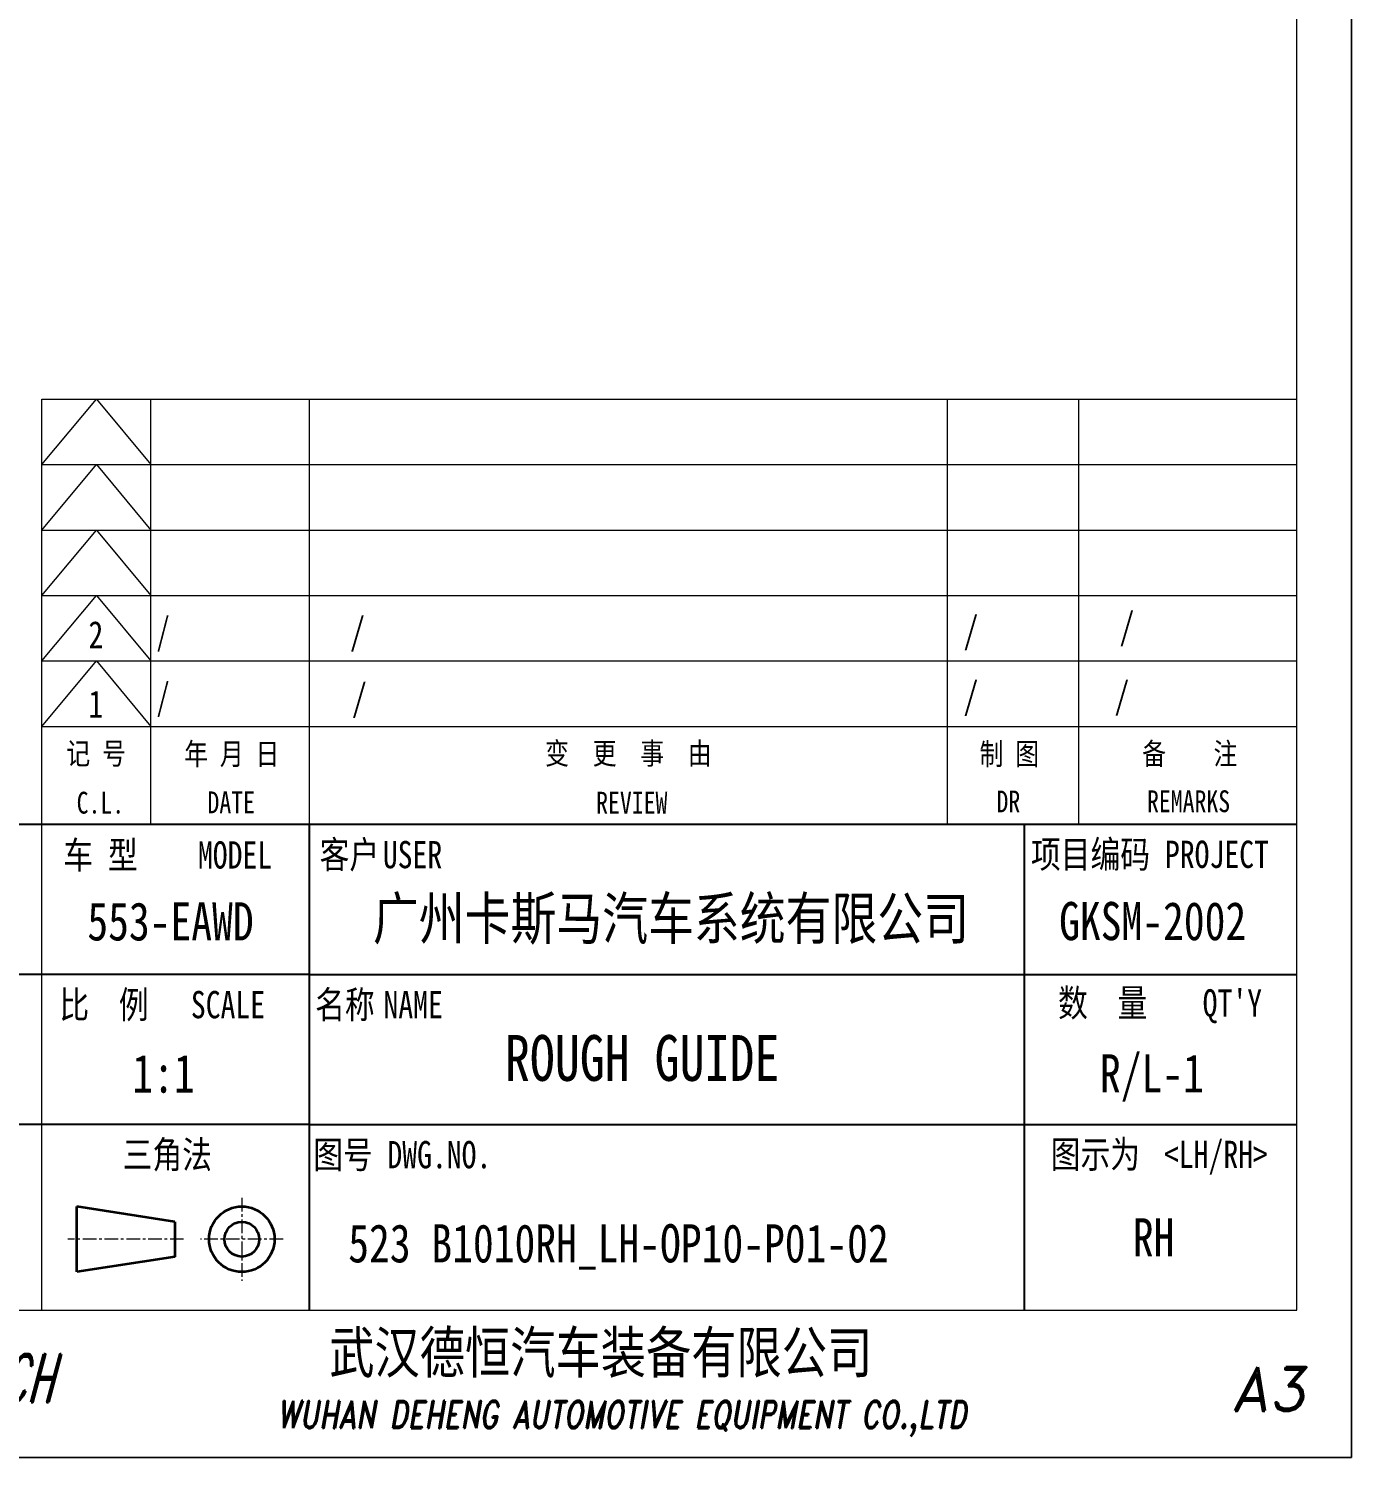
# Model space of a CAD drawing. Header units: millimetres. Extents: x -50043 to 104182, y -50696 to 36662.
# Drawn here: x -48980.9 to -48738.5, y 35772.4 to 36034.3 of the extents above; entities that cross this region are included whole.
import ezdxf
from ezdxf.enums import TextEntityAlignment as Align

# ---------------------------------------------------------------- set-up
doc = ezdxf.new("R2010")
doc.units = ezdxf.units.MM
doc.header["$LTSCALE"] = 0.5
doc.linetypes.add('AM_ISO08W050x2', pattern=[9, 6, -0.75, 1.5, -0.75])
doc.linetypes.add('CENTER', pattern=[2, 1.25, -0.25, 0.25, -0.25])
doc.layers.add('中心线', color=2, linetype='AM_ISO08W050x2', lineweight=18)
doc.layers.add('图框', color=7, linetype='Continuous', lineweight=18)
for name, color, linetype in [('图\\M+19E79\\M+195B6\\M+18E9A', 7, 'Continuous'), ('图号', 7, 'Continuous'), ('图名', 7, 'Continuous'), ('数量', 7, 'Continuous'), ('车型', 7, 'Continuous')]:
    doc.layers.add(name, color=color, linetype=linetype)
doc.layers.add('打印', color=7, linetype='Continuous', lineweight=15, plot=False)
doc.layers.add('打印-禁用', color=7, linetype='Continuous', lineweight=15, plot=False)
doc.styles.add('国标', font='simfang.ttf', dxfattribs={"width": 0.8})
doc.styles.add('标题\\M+18E9A', font='romand.shx', dxfattribs={"oblique": 10, "bigfont": 'bigfont.shx'})

# ---------------------------------------------------------------- blocks, each defined once
blk = doc.blocks.new('GZDEH零件A3图框V01版')
at = {"layer": '中心线', "color": 1, "linetype": 'CENTER', "lineweight": 5, "ltscale": 2}
for p, q in [((3175.82, -1822.66), (3175.82, -1830.26)), ((3170.49, -1826.46), (3159.89, -1826.46)), ((3179.62, -1826.46), (3172.02, -1826.46))]:
    blk.add_line(p, q, dxfattribs=at)
at = {"layer": '图\\M+19E79\\M+195B6\\M+18E9A', "color": 7}
blk.add_line((3272.49, -1788.46), (3092.49, -1788.46), dxfattribs=at)
at = {"layer": '图\\M+19E79\\M+195B6\\M+18E9A', "color": 9}
for p, q in [((3272.49, -1788.46), (3092.49, -1788.46)), ((3181.99, -1788.46), (3181.99, -1832.96)), ((3247.49, -1788.46), (3247.49, -1832.96)), ((3181.99, -1802.21), (3092.49, -1802.21)), ((3181.99, -1802.21), (3272.49, -1802.21)), ((3181.99, -1815.96), (3092.49, -1815.96)), ((3181.99, -1815.96), (3272.49, -1815.96))]:
    blk.add_line(p, q, dxfattribs=at)
at = {"layer": '图框', "linetype": 'Continuous'}
for p, q in [((3272.49, -1832.96), (3272.49, -1554.46)), ((3157.49, -1749.46), (3272.49, -1749.46)), ((3157.49, -1832.96), (3157.49, -1749.46)), ((2882.49, -1832.96), (3272.49, -1832.96))]:
    blk.add_line(p, q, dxfattribs=at)
at = {"layer": '图框', "color": 9}
for p, q in [((3157.49, -1755.46), (3162.49, -1749.46)), ((3162.49, -1749.46), (3167.49, -1755.46)), ((3167.49, -1788.46), (3167.49, -1749.46)), ((3240.49, -1788.46), (3240.49, -1749.46)), ((3252.49, -1749.46), (3252.49, -1788.46)), ((3157.49, -1755.46), (3272.49, -1755.46)), ((3157.49, -1761.46), (3162.49, -1755.46)), ((3162.49, -1755.46), (3167.49, -1761.46)), ((3157.49, -1761.46), (3272.49, -1761.46)), ((3157.49, -1767.46), (3162.49, -1761.46)), ((3162.49, -1761.46), (3167.49, -1767.46)), ((3157.49, -1767.46), (3272.49, -1767.46)), ((3157.49, -1773.46), (3162.49, -1767.46)), ((3162.49, -1767.46), (3167.49, -1773.46)), ((3157.49, -1773.46), (3272.49, -1773.46)), ((3157.49, -1779.46), (3162.49, -1773.46)), ((3162.49, -1773.46), (3167.49, -1779.46)), ((3157.49, -1779.46), (3272.49, -1779.46))]:
    blk.add_line(p, q, dxfattribs=at)
at = {"layer": '图框', "color": 9, "linetype": 'Continuous'}
blk.add_line((3181.99, -1749.46), (3181.99, -1832.96), dxfattribs=at)
at = {"layer": '图框', "color": 2, "linetype": 'ByBlock', "lineweight": 35}
for p, q in [((3169.69, -1824.86), (3160.69, -1823.46)), ((3160.69, -1829.46), (3160.69, -1823.46)), ((3169.69, -1824.86), (3169.69, -1828.06)), ((3169.69, -1828.06), (3160.69, -1829.46))]:
    blk.add_line(p, q, dxfattribs=at)
for radius in [3, 1.6]:
    blk.add_circle((3175.82, -1826.46), radius, dxfattribs=at)
at = {"layer": '打印-禁用', "linetype": 'Continuous'}
for p, q in [((3277.49, -1846.46), (3277.49, -1549.46)), ((2857.49, -1846.46), (3277.49, -1846.46))]:
    blk.add_line(p, q, dxfattribs=at)
at = {"layer": '图\\M+19E79\\M+195B6\\M+18E9A', "color": 9, "style": '国标', "width": 0.8}
for s, p in [('车 型', (3162.87, -1791.2)), ('MODEL', (3175.2, -1791.24))]:
    blk.add_text(s, height=2.5, dxfattribs=at).set_placement(p, align=Align.MIDDLE)
for s, p in [('客户', (3185.68, -1792.46)), ('USER', (3191.46, -1792.46))]:
    blk.add_text(s, height=2.5, dxfattribs=at).set_placement(p, align=Align.CENTER)
for s, p in [('项目编码 PROJECT', (3248.13, -1792.43)), ('数  量', (3250.61, -1806.05)), ('比  例\u3000', (3159.1, -1806.21)), ('SCALE', (3171.15, -1806.21)), ('名称\u3000', (3182.54, -1806.21)), ('NAME', (3188.8, -1806.21)), ("QT'Y ", (3263.86, -1806.05)), ('三角法', (3164.9, -1819.96)), ('图号', (3182.36, -1819.96)), ('DWG.NO.', (3189.16, -1819.96)), ('图示为', (3249.94, -1819.93)), ('<LH/RH>', (3260.31, -1819.93))]:
    blk.add_text(s, height=2.5, dxfattribs=at).set_placement(p)
at = {"layer": '图\\M+19E79\\M+195B6\\M+18E9A', "color": 7, "lineweight": -3, "style": '国标', "width": 0.8}
blk.add_text('武汉德恒汽车装备有限公司', height=3.8, dxfattribs=at).set_placement((3183.83, -1838.73))
at = {"layer": '图\\M+19E79\\M+195B6\\M+18E9A', "color": 7, "style": '标题\\M+18E9A'}
for s, height, oblique, width, p in [('DEH-TECH', 4.4, 15, 0.6, (3149.16, -1839.21)), ('WUHAN DEHENG AUTOMOTIVE EQUIPMENT CO.,LTD ', 2.5, 10, 0.75, (3211.26, -1842.9))]:
    blk.add_text(s, height=height, dxfattribs=dict(at, oblique=oblique, width=width)).set_placement(p, align=Align.MIDDLE)
at = {"layer": '图\\M+19E79\\M+195B6\\M+18E9A', "color": 7, "style": '标题\\M+18E9A', "oblique": 10}
blk.add_text('A3', height=4, dxfattribs=at).set_placement((3269.91, -1840.2), align=Align.MIDDLE)
at = {"layer": '图框', "color": 9, "style": '国标', "width": 0.8}
for s, p in [('记 号', (3162.47, -1782.94)), ('年 月 日', (3174.9, -1782.98)), ('变  更  事  由', (3211.24, -1782.93)), ('C.L.', (3162.86, -1787.45)), ('DATE', (3174.85, -1787.42)), ('REVIEW', (3211.55, -1787.45))]:
    blk.add_text(s, height=2, dxfattribs=at).set_placement(p, align=Align.CENTER)
for s, p in [('制 图', (3246.15, -1781.95)), ('备    注', (3262.68, -1781.92)), ('DR', (3246.06, -1786.34)), ('REMARKS', (3262.57, -1786.32))]:
    blk.add_text(s, height=2, dxfattribs=at).set_placement(p, align=Align.MIDDLE)
blk = doc.blocks.new('DEH A3')
at = {"layer": '图框'}
blk.add_blockref('GZDEH零件A3图框V01版', (-2857.49, 1846.46), dxfattribs=at)

msp = doc.modelspace()

# ---------------------------------------------------------------- linework, layer by layer
at = {"layer": '打印'}
msp.add_lwpolyline([(-49578.492, 36366.417), (-48738.492, 36366.417), (-48738.492, 35772.417), (-49578.492, 35772.417)], close=True, dxfattribs=at)

# ---------------------------------------------------------------- block references
at = {"layer": '图框', "xscale": 2, "yscale": 2, "zscale": 2}
msp.add_blockref('DEH A3', (-49578.492, 35772.417), dxfattribs=at)

# ---------------------------------------------------------------- texts
at = {"layer": '图\\M+19E79\\M+195B6\\M+18E9A', "color": 3, "style": '国标'}
for s, height, width, p in [('/', 5, 0.8, (-48781.001, 35922.301)), ('2', 5, 0.8, (-48969.936, 35920.73)), ('/', 5, 0.705904, (-48957.472, 35921.362)), ('/', 5, 0.8, (-48922.001, 35921.362)), ('/', 5, 0.8, (-48809.591, 35921.559)), ('/', 5, 0.705904, (-48957.472, 35909.362)), ('/', 5, 0.8, (-48921.657, 35909.192)), ('/', 5, 0.8, (-48809.591, 35909.559)), ('/', 5, 0.8, (-48781.928, 35909.581)), ('1', 5, 0.8, (-48969.958, 35908.01)), ('广州卡斯马汽车系统有限公司', 7.7, 0.8, (-48917.802, 35867.379)), ('GKSM-2002', 7, 0.8, (-48792.058, 35867.237)), ('1:1', 7, 0.8, (-48961.891, 35839.283))]:
    msp.add_text(s, height=height, dxfattribs=dict(at, width=width)).set_placement(p)
at = {"layer": '图\\M+19E79\\M+195B6\\M+18E9A', "color": 3, "style": '国标', "width": 0.8}
msp.add_text('RH', height=7, dxfattribs=at).set_placement((-48774.748, 35809.25), align=Align.CENTER)
at = {"layer": '图号', "color": 3, "style": '国标', "width": 0.8}
msp.add_text('523 B1010RH_LH-OP10-P01-02', height=7, dxfattribs=at).set_placement((-48922.333, 35808.164))
at = {"layer": '图名', "color": 3, "style": '国标', "width": 0.8}
msp.add_text('ROUGH GUIDE ', height=8.4, dxfattribs=at).set_placement((-48866.188, 35841.444), align=Align.CENTER)
at = {"layer": '数量', "color": 3, "style": '国标', "width": 0.8}
msp.add_text('R/L-1', height=7, dxfattribs=at).set_placement((-48775.056, 35839.314), align=Align.CENTER)
at = {"layer": '车型', "color": 3, "style": '国标', "width": 0.8}
msp.add_text('553-EAWD', height=7, dxfattribs=at).set_placement((-48954.903, 35867.179), align=Align.CENTER)

doc.saveas('drawing.dxf')
